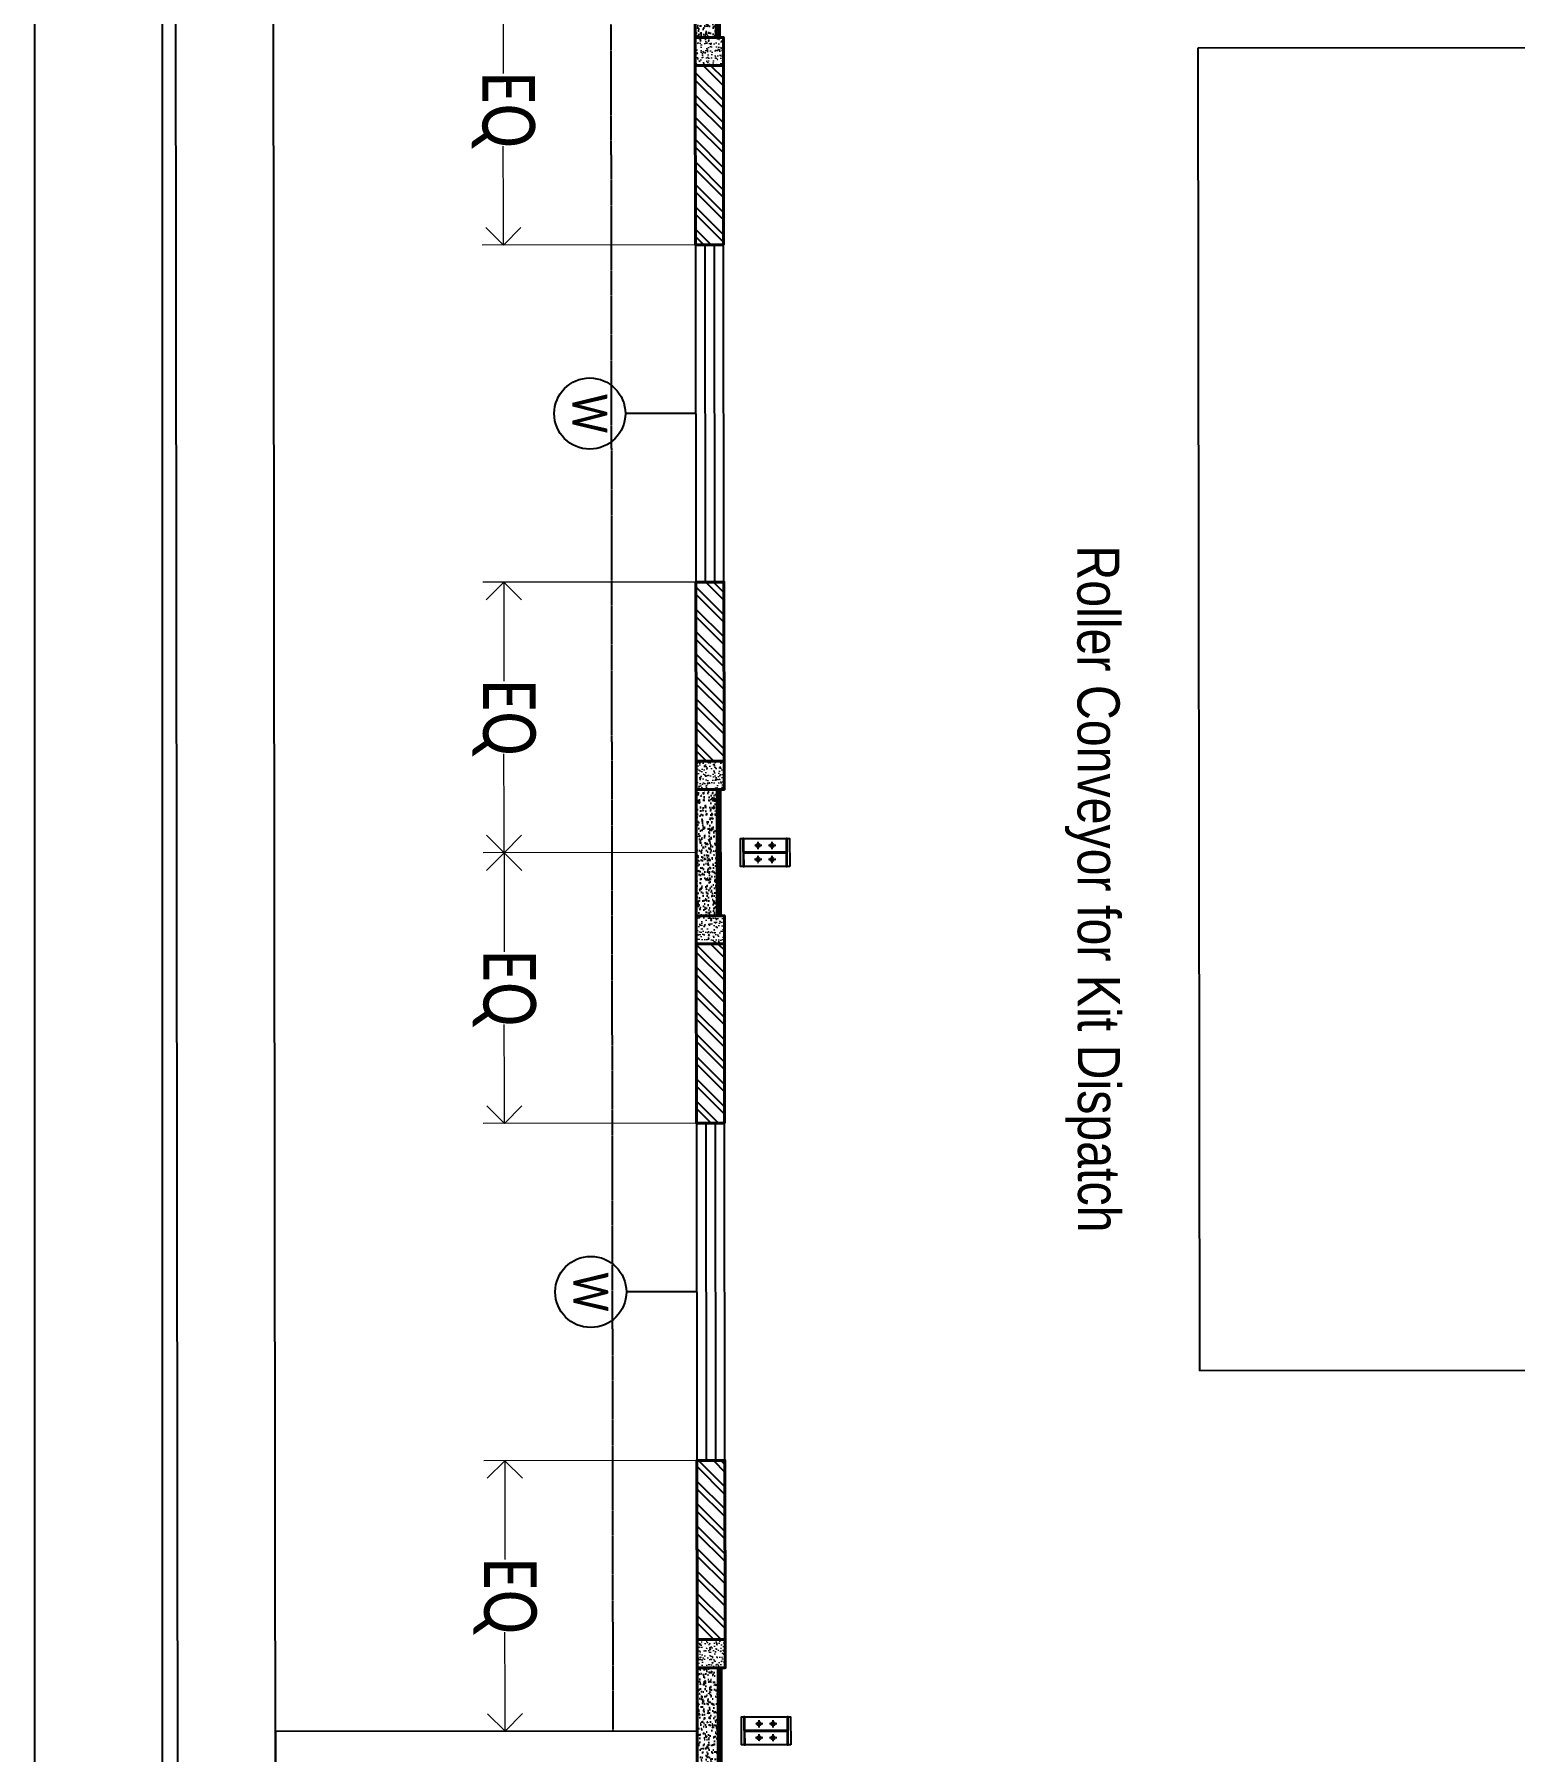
# Model space of a CAD drawing. Header units: feet. Extents: x -99009 to 3252343, y -11094690 to 9035152.
# Drawn here: x 2397815 to 2408344, y -1975477 to -1963258 of the extents above; entities that cross this region are included whole.
import ezdxf

# ---------------------------------------------------------------- set-up
doc = ezdxf.new("R2010")
doc.units = ezdxf.units.FT
doc.header["$PDSIZE"] = -1
doc.linetypes.add('CENTER', pattern=[2, 1.25, -0.25, 0.25, -0.25])
doc.linetypes.add('HIDDEN', pattern=[0.375, 0.25, -0.125])
for name, color, linetype in [('1', 1, 'Continuous'), ('HATCH', 252, 'Continuous'), ('TEXT DETAILS', 190, 'Continuous'), ('WALL DIMENSIONS', 40, 'Continuous'), ('WINDOW', 5, 'Continuous')]:
    doc.layers.add(name, color=color, linetype=linetype)
for name, color, linetype, lineweight in [('DIMENTIONS', 33, 'Continuous', 15), ('ELEVATION', 2, 'Continuous', 25), ('RCC', 3, 'Continuous', 40), ('ROAD', 134, 'Continuous', 0), ('TEXT-INSIDE BUILDING', 30, 'Continuous', 0), ('WALL', 10, 'Continuous', 40)]:
    doc.layers.add(name, color=color, linetype=linetype, lineweight=lineweight)
doc.layers.add('HATCH WALL', color=7, linetype='Continuous', true_color=0x7d7d7d)
doc.styles.add('ARIAL NARROW', font='ARIALN.TTF')
doc.styles.add('CALIBRI', font='calibri.ttf', dxfattribs={"width": 0.8})
doc.dimstyles.new('MERAKI 150', dxfattribs={"dimtxt": 375, "dimasz": 250, "dimexe": 150, "dimexo": 0, "dimgap": 0, "dimtad": 0, "dimdec": 0, "dimzin": 0, "dimdsep": 46, "dimtxsty": 'CALIBRI', "dimblk": 'OPEN90', "dimcen": 0, "dimclrd": 8, "dimclre": 8, "dimclrt": 256, "dimadec": 0, "dimazin": 0, "dimtfac": 1, "dimtdec": 0, "dimtix": 1, "dimtofl": 0, "dimtmove": 0, "dimatfit": 0, "dimldrblk": 'OPEN90', "dimfxl": 1, "dimtolj": 1, "dimtzin": 0, "dimlwd": -1, "dimlwe": -1, "dimarcsym": 1})
pattern_1 = [(270, (377669.516, 75236.035), (12.5, -5e-15), [])]
pattern_2 = [(45, (993563.63, -10026.2), (-79.549513, 79.549513), []), (45, (993616.67, -10026.2), (-79.549513, 79.549513), [])]
pattern_3 = [(230, (427321.106, 73649.527), (-71.726018, 6.2752135), [7.5, -82.5]), (175, (427321.106, 73649.53), (13.875133, -75.219213), [6, -66]), (280.451444, (427315.13, 73650.05), (-57.850885, -68.943999), [6.374019, -70.114211]), (226.1842, (427321.11, 73629.53), (-106.724133, 16.551928), [11.25, -123.75]), (276.635635, (427312.21, 73630.91), (-93.466195, -97.41186), [9.561034, -105.171376]), (171.184164, (427321.11, 73629.53), (-93.466195, -97.41186), [9, -99]), (201, (427311.106, 73634.527), (-59.690705, 40.261889), [7.5, -82.5]), (146, (427311.106, 73634.53), (-24.331533, -72.515005), [6, -66]), (251.451445, (427306.13, 73637.88), (-84.022238, -32.253115), [6.374019, -70.114211]), (217.5, (427321.106, 73649.527), (-1.2159855, -33.2893854), [0, -65.2, 0, -67, 0, -66.25]), (187.5, (427321.106, 73649.527), (-26.3069537, -39.4411712), [0, -38.2, 0, -63.7, 0, -25.25]), (147.5, (427343.406, 73649.527), (-53.3822436, 2.2554872), [0, -25, 0, -78, 0, -103.5]), (137.5, (427353.406, 73649.527), (-58.318617, -10.010498), [0, -32.5, 0, -51.8, 0, -73.5])]

# ---------------------------------------------------------------- blocks, each defined once
blk = doc.blocks.new('_Open90')
at = {"color": 0, "linetype": 'ByBlock', "lineweight": -2}
for p, q in [((-0.5, 0.5), (0, 0)), ((0, 0), (-1, 0)), ((0, 0), (-0.5, -0.5))]:
    blk.add_line(p, q, dxfattribs=at)
blk = doc.blocks.new('*D185')
at = {"layer": 'Defpoints', "color": 0, "transparency": 16777216}
for p in [(-6250, 0), (-4324, 0), (-4324, -1366)]:
    blk.add_point(p, dxfattribs=at)
at = {"layer": 'DIMENTIONS', "color": 8, "transparency": 16777216}
for p, q in [((-6250, 0), (-6250, -1516)), ((-4324, 0), (-4324, -1516)), ((-6000, -1366), (-5546, -1366)), ((-4574, -1366), (-5028, -1366))]:
    blk.add_line(p, q, dxfattribs=at)
at = {"layer": 'DIMENTIONS', "color": 8, "transparency": 16777216, "xscale": 250, "yscale": 250, "zscale": 250}
for p, rotation in [((-6250, -1366), 179.9999999999999), ((-4324, -1366), 359.9999999999999)]:
    blk.add_blockref('_Open90', p, dxfattribs=dict(at, rotation=rotation))
at = {"layer": 'DIMENTIONS', "transparency": 16777216, "insert": (-5287, -1366), "char_height": 375, "attachment_point": 5, "style": 'CALIBRI'}
blk.add_mtext('\\A1;\\A1;EQ', dxfattribs=at)
blk = doc.blocks.new('*D186')
at = {"layer": 'Defpoints', "color": 0, "transparency": 16777216}
for p in [(0, 0), (-1925, 0), (-1925, -1366)]:
    blk.add_point(p, dxfattribs=at)
at = {"layer": 'DIMENTIONS', "color": 8, "transparency": 16777216}
for p, q in [((0, 0), (0, -1516)), ((-1925, 0), (-1925, -1516)), ((-1675, -1366), (-1221, -1366)), ((-250, -1366), (-704, -1366))]:
    blk.add_line(p, q, dxfattribs=at)
at = {"layer": 'DIMENTIONS', "color": 8, "transparency": 16777216, "xscale": 250, "yscale": 250, "zscale": 250}
for p, rotation in [((-1925, -1366), 180.0000000016433), ((0, -1366), 1.643245539639792e-09)]:
    blk.add_blockref('_Open90', p, dxfattribs=dict(at, rotation=rotation))
at = {"layer": 'DIMENTIONS', "transparency": 16777216, "insert": (-963, -1366), "char_height": 375, "attachment_point": 5, "rotation": 0, "style": 'CALIBRI'}
blk.add_mtext('\\A1;\\A1;EQ', dxfattribs=at)
blk = doc.blocks.new('W-3')
for p, q in [((1200, 33), (-1200, 33)), ((1200, -33), (-1200, -33))]:
    blk.add_line(p, q)
blk.add_lwpolyline([(-1200, 100), (1200, 100), (1200, -100), (-1200, -100)], close=True)
blk = doc.blocks.new('RCC COLUMN')
at = {"layer": 'ROAD'}
h = blk.add_hatch(dxfattribs=at)
h.set_pattern_fill('AR-CONC', color=252, scale=10)
h.set_pattern_definition([(50, (-23146.816, 205572.735), (71.726018, -6.275213), [7.5, -82.5]), (355, (-23146.82, 205572.735), (-13.875133, 75.219213), [6, -66]), (100.451444, (-23140.84, 205572.21), (57.850885, 68.944), [6.37402, -70.11421]), (46.1842, (-23146.82, 205592.735), (106.724133, -16.551928), [11.25, -123.75]), (96.635635, (-23137.92, 205591.36), (93.466195, 97.41186), [9.561034, -105.171376]), (351.184164, (-23146.82, 205592.73), (93.466195, 97.41186), [9, -99]), (21, (-23136.816, 205587.735), (59.690705, -40.261889), [7.5, -82.5]), (326, (-23136.82, 205587.735), (24.331533, 72.515005), [6, -66]), (71.451445, (-23131.84, 205584.38), (84.022238, 32.253115), [6.37402, -70.11421]), (37.5, (-23146.816, 205572.735), (1.2159855, 33.2893854), [0, -65.2, 0, -67, 0, -66.25]), (7.5, (-23146.816, 205572.735), (26.306954, 39.441171), [0, -38.2, 0, -63.7, 0, -25.25]), (327.5, (-23169.116, 205572.735), (53.3822436, -2.2554872), [0, -25, 0, -78, 0, -103.5]), (317.5, (-23179.116, 205572.735), (58.318617, 10.010498), [0, -32.5, 0, -51.8, 0, -73.5])])
h.paths.add_polyline_path([(-100, -115), (100, -115), (100, 85), (-100, 85)])
at = {"layer": 'RCC'}
blk.add_lwpolyline([(-100, -115), (100, -115), (100, 85), (-100, 85)], close=True, dxfattribs=at)
blk = doc.blocks.new('W')
at = {"layer": 'TEXT DETAILS', "linetype": 'HIDDEN', "ltscale": 0.5}
blk.add_lwpolyline([(0, 0), (0, -500)], dxfattribs=at)
at = {"layer": 'TEXT DETAILS'}
blk.add_circle((0, -753), 253, dxfattribs=at)
at = {"layer": 'TEXT DETAILS', "insert": (0, -753), "char_height": 250, "width": 261.9, "attachment_point": 5, "style": 'CALIBRI'}
blk.add_mtext('W', dxfattribs=at)
blk = doc.blocks.new('HALF PARADI')
at = {"layer": 'HATCH'}
h = blk.add_hatch(dxfattribs=at)
h.set_pattern_fill('ANSI31', color=256, scale=100, angle=315)
h.set_pattern_definition([(90, (593294.512, -61495.616), (-12.5, 8e-16), [])])
h.paths.add_polyline_path([(0, -150), (450, -150), (450, -175), (0, -175)])
at = {"layer": 'WALL DIMENSIONS'}
h = blk.add_hatch(dxfattribs=at)
h.set_pattern_fill('AR-CONC', color=252, scale=10, angle=360)
h.set_pattern_definition([(50, (546767.92, -60295.91), (71.726018, -6.2752135), [7.5, -82.5]), (355, (546767.92, -60295.91), (-13.875133, 75.219213), [6, -66]), (100.451444, (546773.9, -60296.43), (57.850885, 68.943999), [6.374019, -70.114211]), (46.1842, (546767.92, -60275.91), (106.724133, -16.551928), [11.25, -123.75]), (96.635635, (546776.82, -60277.29), (93.466195, 97.41186), [9.561034, -105.171376]), (351.184164, (546767.92, -60275.91), (93.466195, 97.41186), [9, -99]), (21, (546777.92, -60280.91), (59.690705, -40.261889), [7.5, -82.5]), (326, (546777.92, -60280.91), (24.331533, 72.5150045), [6, -66]), (71.451445, (546782.9, -60284.266), (84.022238, 32.253115), [6.374019, -70.114211]), (37.5, (546767.923, -60295.91), (1.2159855, 33.2893854), [0, -65.2, 0, -67, 0, -66.25]), (7.5, (546767.923, -60295.91), (26.3069537, 39.4411712), [0, -38.2, 0, -63.7, 0, -25.25]), (327.5, (546745.623, -60295.91), (53.3822436, -2.2554872), [0, -25, 0, -78, 0, -103.5]), (317.5, (546735.623, -60295.91), (58.318617, 10.0104982), [0, -32.5, 0, -51.8, 0, -73.5])])
h.paths.add_polyline_path([(0, 0), (450, 0), (450, -150), (0, -150)])
at = {"layer": 'ELEVATION'}
blk.add_lwpolyline([(0, -150), (450, -150), (450, -175), (0, -175)], dxfattribs=at)
at = {"layer": 'RCC'}
blk.add_lwpolyline([(0, 0), (450, 0), (450, -150), (0, -150)], dxfattribs=at)
at = {"xscale": -1, "rotation": 180}
blk.add_blockref('RCC COLUMN', (550, -115), dxfattribs=at)
blk = doc.blocks.new('zw$7752')
h = blk.add_hatch(color=256)
h.dxf.hatch_style = 1
h.paths.add_polyline_path([(26, 126), (13, 126, 0.414214), (26, 113)])
h.paths.add_polyline_path([(26, 139), (26, 126), (39, 126, 0.414214)])
h = blk.add_hatch(color=256)
h.dxf.hatch_style = 1
h.paths.add_polyline_path([(126, 126), (113, 126, 0.414214), (126, 113)])
h.paths.add_polyline_path([(126, 139), (126, 126), (139, 126, 0.414214)])
h = blk.add_hatch(color=256)
h.dxf.hatch_style = 1
h.paths.add_polyline_path([(26, 26), (13, 26, 0.414214), (26, 13)])
h.paths.add_polyline_path([(26, 39), (26, 26), (39, 26, 0.414214)])
h = blk.add_hatch(color=256)
h.dxf.hatch_style = 1
h.paths.add_polyline_path([(126, 26), (113, 26, 0.414214), (126, 13)])
h.paths.add_polyline_path([(126, 39), (126, 26), (139, 26, 0.414214)])
at = {"color": 7, "linetype": 'CENTER'}
for p, q in [((0, 126), (52, 126)), ((26, 152), (26, 100)), ((100, 126), (152, 126)), ((126, 152), (126, 100)), ((0, 26), (52, 26)), ((26, 52), (26, 0)), ((100, 26), (152, 26)), ((126, 52), (126, 0))]:
    blk.add_line(p, q, dxfattribs=at)
at = {"color": 7}
for centre in [(26, 126), (126, 126), (26, 26), (126, 26)]:
    blk.add_circle(centre, 13, dxfattribs=at)
for centre in [(26, 126), (126, 126), (26, 26), (126, 26)]:
    blk.add_circle(centre, 13)
blk = doc.blocks.new('BR420G')
at = {"color": 3}
blk.add_lwpolyline([(943611, 476294), (943961, 476294), (943961, 476094), (943611, 476094)], close=True, dxfattribs=at)
at = {"color": 1}
blk.add_lwpolyline([(943629, 476294), (943629, 476094), (943636, 476094), (943636, 476191), (943936, 476191), (943936, 476094), (943943, 476094), (943943, 476294), (943936, 476294), (943936, 476196), (943636, 476196), (943636, 476294)], close=True, dxfattribs=at)
blk.add_blockref('zw$7752', (943710, 476118))
blk = doc.blocks.new('WALL EAST SIDE')
at = {"layer": 'HATCH'}
h = blk.add_hatch(dxfattribs=at)
h.set_pattern_fill('ANSI31', color=256, scale=100, angle=135)
h.set_pattern_definition(pattern_1)
h.paths.add_polyline_path([(-6250, 150), (-5800, 150), (-5800, 175), (-6250, 175)])
h = blk.add_hatch(dxfattribs=at)
h.set_pattern_fill('ANSI31', color=256, scale=100, angle=45)
h.set_pattern_definition(pattern_1)
h.paths.add_polyline_path([(0, 150), (-450, 150), (-450, 175), (0, 175)])
at = {"layer": 'HATCH WALL'}
h = blk.add_hatch(dxfattribs=at)
h.set_pattern_fill('ANSI32', color=256, scale=300, angle=360, style=0)
h.set_pattern_definition(pattern_2)
h.paths.add_polyline_path([(-4325, 200), (-5600, 200), (-5600, 0), (-4325, 0)])
h = blk.add_hatch(dxfattribs=at)
h.set_pattern_fill('ANSI32', color=256, scale=300, angle=360, style=0)
h.set_pattern_definition(pattern_2)
h.paths.add_polyline_path([(-650, 200), (-1925, 200), (-1925, 0), (-650, 0)])
at = {"layer": 'WALL DIMENSIONS'}
h = blk.add_hatch(dxfattribs=at)
h.set_pattern_fill('AR-CONC', color=252, scale=10, angle=180)
h.set_pattern_definition(pattern_3)
h.paths.add_polyline_path([(-5800, 0), (-6250, 0), (-6250, 150), (-5800, 150)])
h = blk.add_hatch(dxfattribs=at)
h.set_pattern_fill('AR-CONC', color=252, scale=10)
h.set_pattern_definition(pattern_3)
h.paths.add_polyline_path([(-450, 0), (0, 0), (0, 150), (-450, 150)])
at = {"layer": 'ELEVATION'}
for points in [[(-6250, 175), (-5800, 175), (-5800, 150), (-6250, 150)], [(0, 175), (-450, 175), (-450, 150), (0, 150)]]:
    blk.add_lwpolyline(points, dxfattribs=at)
at = {"layer": 'RCC'}
for points in [[(-6250, 150), (-5800, 150), (-5800, 0), (-6250, 0)], [(0, 150), (-450, 150), (-450, 0), (0, 0)]]:
    blk.add_lwpolyline(points, dxfattribs=at)
at = {"layer": 'WALL'}
for points in [[(-4325, 200), (-5600, 200), (-5600, 0), (-4325, 0)], [(-650, 200), (-1925, 200), (-1925, 0), (-650, 0)]]:
    blk.add_lwpolyline(points, close=True, dxfattribs=at)
for name, p in [('RCC COLUMN', (-5700, 115)), ('W', (-3125, 0))]:
    blk.add_blockref(name, p)
at = {"xscale": -1}
blk.add_blockref('RCC COLUMN', (-550, 115), dxfattribs=at)
at = {"layer": 'WINDOW', "xscale": -1}
blk.add_blockref('W-3', (-3125, 100), dxfattribs=at)
at = {"layer": 'DIMENTIONS'}
for p1, p2, distance, picture, middle in [((0, 0), (-1925, 0), 1366.2, '*D186', (-962.5, -1366.2)), ((-6250, 0), (-4324, 0), -1366.2, '*D185', (-5287, -1366.2))]:
    dim = blk.add_aligned_dim(p1=p1, p2=p2, distance=distance, text='\\A1;EQ', dimstyle='MERAKI 150', override={"dimtxsty": 'CALIBRI'}, dxfattribs=at)
    dim.commit()
    dim.dimension.update_dxf_attribs({"geometry": picture, "text_midpoint": middle})

msp = doc.modelspace()

# ---------------------------------------------------------------- linework, layer by layer
at = {"transparency": 33554684}
for p, q in [((2432949.46409, -1963326.79413), (2406091.15503, -1963357.28817)), ((2406091.15503, -1963357.28817), (2406101.83951, -1972767.88211)), ((2455907.58766, -1972711.3343), (2406101.83951, -1972767.88211))]:
    msp.add_line(p, q, dxfattribs=at)
for points in [[(2398724.85619, -1877329.52607), (2583635.05305, -1877296.08291), (2583788.57818, -2012516.78183), (2398878.38132, -2012550.225)], [(2399418.96967, -1877847.67055), (2530627.71938, -1877471.10847), (2530777.44027, -2009341.13689), (2399568.69056, -2009717.69897)]]:
    msp.add_lwpolyline(points, close=True)
at = {"layer": '1'}
for points in [[(2584697.64013, -2013008.80189), (2584697.64013, -1876419.99009), (2397815.3202, -1876419.99009), (2397815.3202, -2013008.80189)], [(2583788.10415, -2012099.2659), (2583788.10415, -1877329.52607), (2398724.85619, -1877329.52607), (2398724.85619, -2012099.2659)]]:
    msp.add_lwpolyline(points, close=True, dxfattribs=at)
at = {"layer": 'ELEVATION', "linetype": 'HIDDEN'}
msp.add_lwpolyline([(2402507.70633, -1956002.76701), (2401907.70672, -1956003.44823), (2401929.65047, -1975330.90084)], dxfattribs=at)
at = {"layer": 'ELEVATION'}
msp.add_lwpolyline([(2402529.65008, -1975330.21962), (2399529.65202, -1975333.62572), (2399536.74796, -1981583.53676), (2402536.76659, -1981580.21557)], dxfattribs=at)

# ---------------------------------------------------------------- block references
at = {"rotation": 180.0650517140735}
for p in [(3346257.57489, -1491813.79911), (3346264.67093, -1498063.79508)]:
    msp.add_blockref('BR420G', p, dxfattribs=at)
at = {"layer": 'RCC', "xscale": -1, "rotation": 90.06505171407346}
msp.add_blockref('HALF PARADI', (2402529.67055, -1975330.2196), dxfattribs=at)
at = {"layer": 'WALL', "rotation": 270.0650517140735}
for p in [(2402522.57451, -1969080.22363), (2402529.67055, -1975330.2196)]:
    msp.add_blockref('WALL EAST SIDE', p, dxfattribs=at)

# ---------------------------------------------------------------- texts
at = {"layer": 'TEXT-INSIDE BUILDING', "color": 212, "ltscale": 1200, "true_color": 0xe817de, "insert": (2405536.22731, -1969338.62069), "char_height": 300, "width": 9023.2775299, "attachment_point": 2, "rotation": 270.065051714, "style": 'ARIAL NARROW'}
msp.add_mtext('{Roller Conveyor for Kit Dispatch }', dxfattribs=at)

doc.saveas('drawing.dxf')
